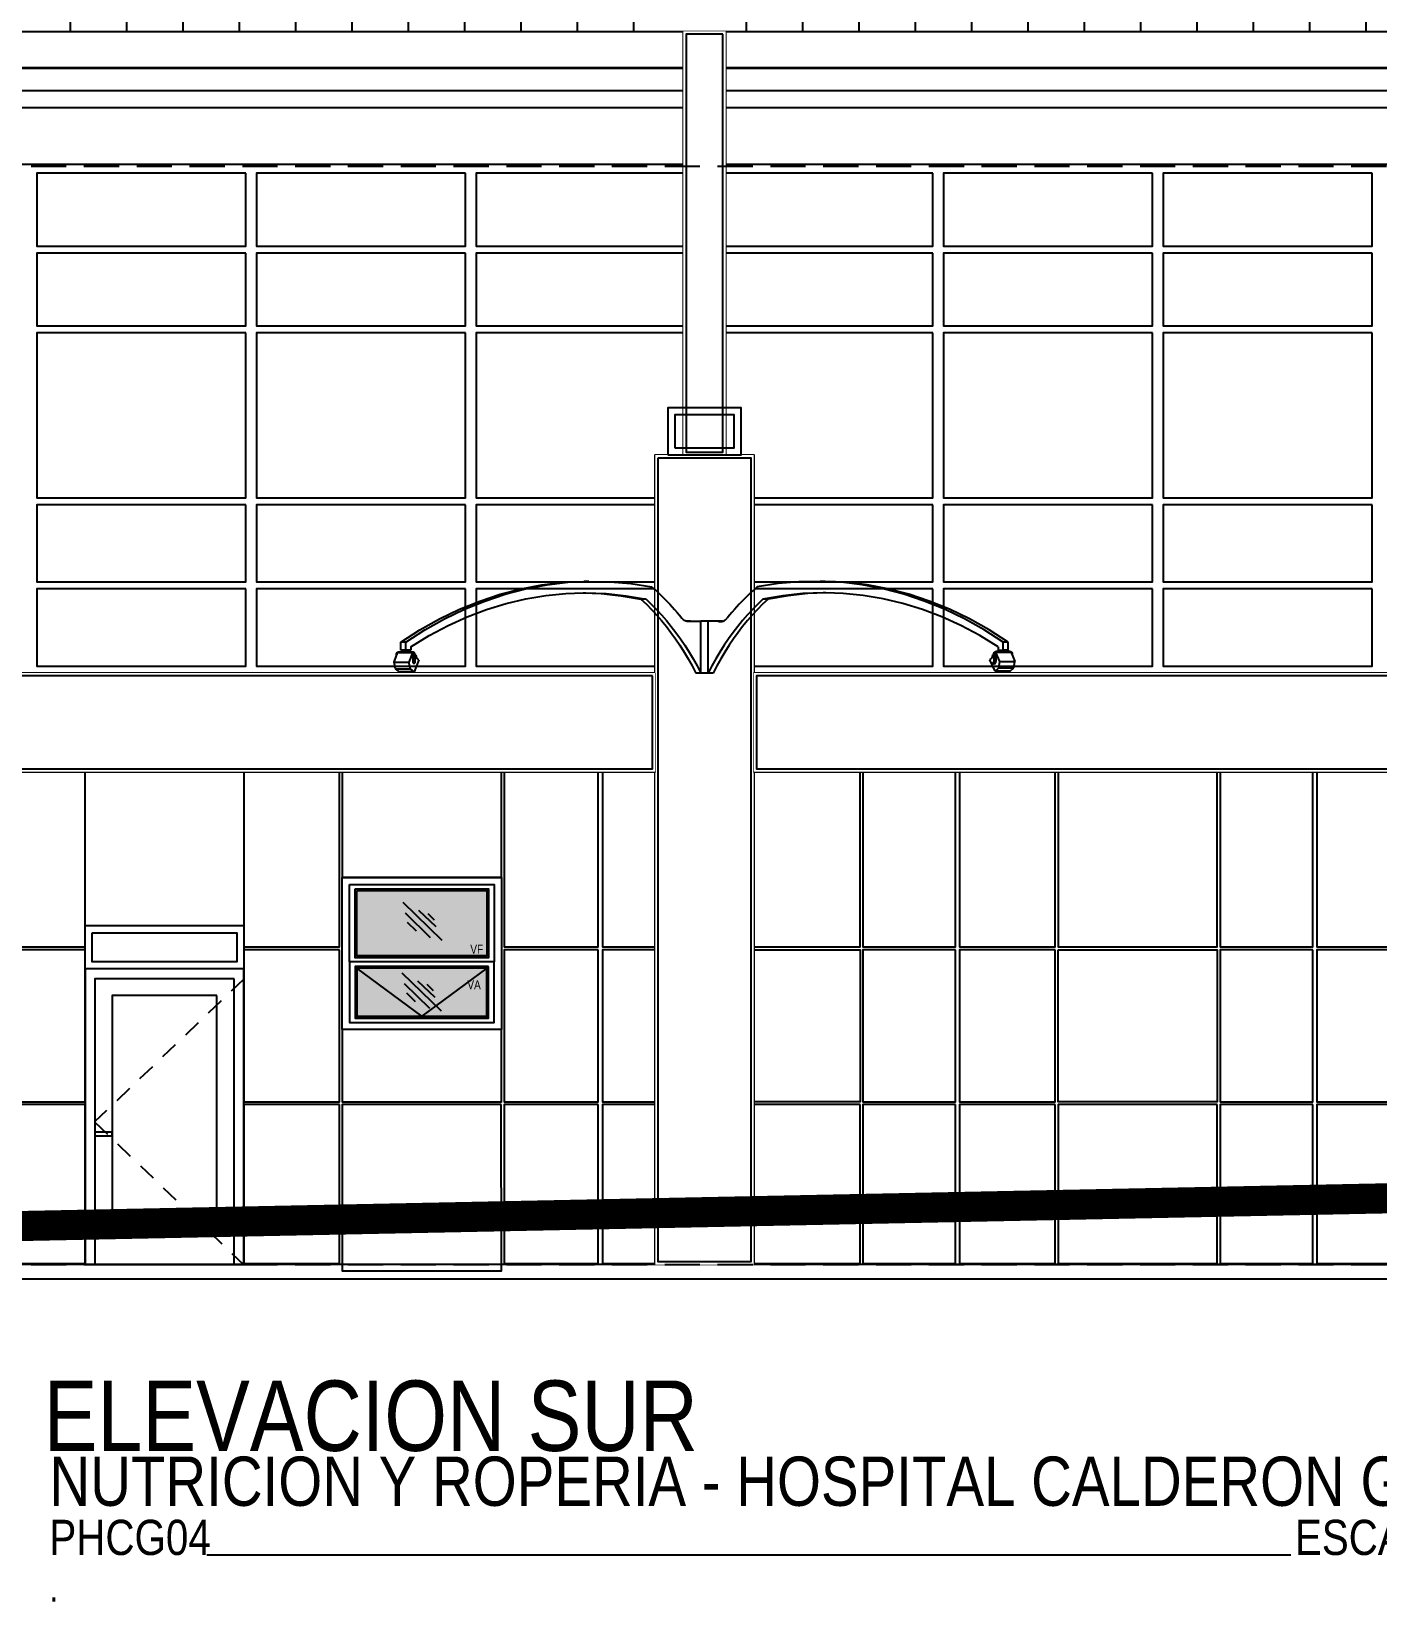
# Model space of a CAD drawing. Extents: x -133 to 84, y -2 to 88.
# Drawn here: x 19.22 to 28.78, y -2.39 to 8.76 of the extents above; entities that cross this region are included whole.
import ezdxf

# ---------------------------------------------------------------- set-up
doc = ezdxf.new("R2010")
doc.units = 0
doc.header["$MEASUREMENT"] = 0
doc.set_wipeout_variables(frame=1)
doc.linetypes.add('RHCG02-4502(DOS ARA)AR-FA-001-08$0$HIDDEN', pattern=[0.375, 0.25, -0.125])
doc.linetypes.add('RHCG02-4502(DOS ARA)AR-FA-001-08$0$HIDDEN2', pattern=[0.1875, 0.125, -0.0625])
for name, color, linetype in [('arq- detalle de fachada', 1, 'Continuous'), ('arq-gaviota', 4, 'Continuous'), ('arq-paredes', 4, 'Continuous'), ('arq-text-detalle de fachada', 1, 'Continuous'), ('arq-titulos @ 0.1', 5, 'Continuous'), ('arq-ventanas', 1, 'Continuous'), ('Cotas', 1, 'Continuous'), ('DISEÑO', 2, 'Continuous'), ('luminarias', 3, 'Continuous'), ('Notas', 1, 'Continuous'), ('RHCG02-4502(DOS ARA)AR-FA-001-08$0$arq-columnas wp', 1, 'Continuous'), ('RHCG02-4502(DOS ARA)AR-FA-001-08$0$arq-fachada', 252, 'Continuous'), ('RHCG02-4502(DOS ARA)AR-FA-001-08$0$arq-hatch', 252, 'Continuous'), ('RHCG02-4502(DOS ARA)AR-FA-001-08$0$arq-niveles', 1, 'Continuous'), ('RHCG02-4502(DOS ARA)AR-FA-001-08$0$arq-paredes', 4, 'Continuous'), ('RHCG02-4502(DOS ARA)AR-FA-001-08$0$LINE', 2, 'Continuous'), ('RHCG02-4502(DOS ARA)AR-FA-001-08$0$PROYECCION', 2, 'RHCG02-4502(DOS ARA)AR-FA-001-08$0$HIDDEN2')]:
    doc.layers.add(name, color=color, linetype=linetype)
doc.layers.add('RHCG02-4502(DOS ARA)AR-FA-001-08$0$01', color=1, linetype='Continuous', lineweight=25)
doc.styles.add('dape 1', font='swissck.ttf')
doc.styles.add('dape 2', font='ARIALN.TTF')

# ---------------------------------------------------------------- blocks, each defined once
blk = doc.blocks.new('*U107')
at = {"color": 2}
blk.add_line((11.19, 3.31), (88.15, 3.31), dxfattribs=at)
at = {"style": 'dape 1'}
blk.add_attdef('NOMBREDELAPLANTA_001', (-0.41, 10.66), '', height=5, dxfattribs=at)
at = {"color": 4, "style": 'dape 1'}
blk.add_attdef('MODULO-SERVICIO', (0, 6.8), '', height=3.5, dxfattribs=at)
at = {"color": 3, "style": 'dape 1'}
for tag, p in [('PROYECTO-NIVEL', (0, 3.31)), ('ESCALA', (88.45, 3.31))]:
    blk.add_attdef(tag, p, '', height=2.5, dxfattribs=at)
at = {"color": 1, "style": 'dape 2'}
blk.add_attdef('DIRECCION', (0, 0), '', height=2, dxfattribs=at)

msp = doc.modelspace()

# ---------------------------------------------------------------- hatches: boundary and pattern name
at = {"layer": 'arq-ventanas'}
for points in [[(21.532, 2.656), (22.454, 2.656), (22.454, 2.192), (21.532, 2.192)], [(22.454, 2.105), (21.532, 2.105), (21.532, 1.764), (22.454, 1.764)]]:
    msp.add_hatch(color=254, dxfattribs=at).paths.add_polyline_path(points)

# ---------------------------------------------------------------- linework, layer by layer
at = {"layer": 'arq- detalle de fachada', "color": 250}
for p, q in [((21.532, 2.105), (21.519, 2.118)), ((21.993, 1.765), (21.532, 2.105)), ((22.454, 2.105), (21.993, 1.765)), ((22.454, 2.105), (22.467, 2.118)), ((21.532, 1.764), (21.519, 1.751)), ((22.454, 1.764), (22.467, 1.751))]:
    msp.add_line(p, q, dxfattribs=at)
at = {"layer": 'arq- detalle de fachada'}
for points in [[(22.507, 2.149), (21.479, 2.149), (21.479, 1.72), (22.507, 1.72)], [(22.454, 2.105), (21.532, 2.105), (21.532, 1.764), (22.454, 1.764)]]:
    msp.add_lwpolyline(points, close=True, dxfattribs=at)
at = {"layer": 'arq- detalle de fachada', "color": 250}
msp.add_lwpolyline([(22.467, 2.118), (21.519, 2.118), (21.519, 1.751), (22.467, 1.751)], close=True, dxfattribs=at)
at = {"layer": 'arq-gaviota'}
for p, q in [((22.55, 4.761), (22.697, 4.799)), ((22.585, 4.761), (22.732, 4.799)), ((22.697, 4.799), (22.845, 4.827)), ((22.732, 4.799), (22.88, 4.827)), ((22.845, 4.827), (22.994, 4.845)), ((22.88, 4.827), (23.029, 4.845)), ((22.994, 4.845), (23.144, 4.852)), ((23.029, 4.845), (23.179, 4.852)), ((23.179, 4.852), (23.144, 4.852)), ((23.179, 4.852), (23.329, 4.849)), ((23.329, 4.849), (23.478, 4.836)), ((24.671, 4.849), (24.522, 4.836)), ((24.821, 4.852), (24.671, 4.849)), ((24.856, 4.852), (24.821, 4.852)), ((24.971, 4.845), (24.821, 4.852)), ((25.006, 4.845), (24.856, 4.852)), ((25.12, 4.827), (24.971, 4.845)), ((25.155, 4.827), (25.006, 4.845)), ((25.268, 4.799), (25.12, 4.827)), ((25.303, 4.799), (25.155, 4.827)), ((25.415, 4.761), (25.268, 4.799)), ((25.45, 4.761), (25.303, 4.799)), ((22.26, 4.654), (22.404, 4.712)), ((22.295, 4.654), (22.439, 4.712)), ((22.404, 4.712), (22.55, 4.761)), ((22.439, 4.712), (22.585, 4.761)), ((22.452, 4.652), (22.591, 4.695)), ((22.591, 4.695), (22.732, 4.728)), ((22.732, 4.728), (22.874, 4.752)), ((22.874, 4.752), (23.016, 4.766)), ((23.016, 4.766), (23.139, 4.77)), ((23.139, 4.77), (23.265, 4.765)), ((23.139, 4.77), (23.158, 4.77)), ((23.158, 4.77), (23.301, 4.765)), ((23.265, 4.765), (23.408, 4.75)), ((23.301, 4.765), (23.443, 4.75)), ((23.408, 4.75), (23.549, 4.726)), ((23.443, 4.75), (23.585, 4.726)), ((23.585, 4.726), (23.549, 4.726)), ((23.549, 4.726), (23.587, 4.69)), ((24.451, 4.726), (24.413, 4.69)), ((24.557, 4.75), (24.415, 4.726)), ((24.451, 4.726), (24.415, 4.726)), ((24.592, 4.75), (24.451, 4.726)), ((24.699, 4.765), (24.557, 4.75)), ((24.735, 4.765), (24.592, 4.75)), ((24.842, 4.77), (24.699, 4.765)), ((24.861, 4.77), (24.735, 4.765)), ((24.861, 4.77), (24.842, 4.77)), ((24.984, 4.766), (24.861, 4.77)), ((25.126, 4.752), (24.984, 4.766)), ((25.268, 4.728), (25.126, 4.752)), ((25.409, 4.695), (25.268, 4.728)), ((25.548, 4.652), (25.409, 4.695)), ((25.561, 4.712), (25.415, 4.761)), ((25.596, 4.712), (25.45, 4.761)), ((25.705, 4.654), (25.561, 4.712)), ((25.74, 4.654), (25.596, 4.712)), ((21.979, 4.507), (22.118, 4.585)), ((22.015, 4.507), (22.154, 4.585)), ((22.118, 4.585), (22.26, 4.654)), ((22.154, 4.585), (22.295, 4.654)), ((22.179, 4.538), (22.314, 4.6)), ((22.314, 4.6), (22.452, 4.652)), ((25.686, 4.6), (25.548, 4.652)), ((25.821, 4.538), (25.686, 4.6)), ((25.846, 4.585), (25.705, 4.654)), ((25.882, 4.585), (25.74, 4.654)), ((25.985, 4.507), (25.846, 4.585)), ((26.021, 4.507), (25.882, 4.585)), ((21.843, 4.419), (21.979, 4.507)), ((21.879, 4.419), (22.015, 4.507)), ((21.914, 4.388), (22.045, 4.467)), ((22.045, 4.467), (22.179, 4.538)), ((25.955, 4.467), (25.821, 4.538)), ((26.086, 4.388), (25.955, 4.467)), ((26.121, 4.419), (25.985, 4.507)), ((26.157, 4.419), (26.021, 4.507)), ((21.843, 4.364), (21.843, 4.419)), ((21.879, 4.419), (21.843, 4.419)), ((21.87, 4.364), (21.843, 4.364)), ((21.879, 4.364), (21.87, 4.364)), ((21.879, 4.364), (21.879, 4.419)), ((21.882, 4.364), (21.879, 4.364)), ((21.914, 4.364), (21.882, 4.364)), ((21.914, 4.388), (21.914, 4.364)), ((26.086, 4.388), (26.086, 4.364)), ((26.086, 4.364), (26.113, 4.364)), ((26.113, 4.364), (26.121, 4.364)), ((26.121, 4.364), (26.121, 4.419)), ((26.157, 4.419), (26.121, 4.419)), ((26.125, 4.364), (26.121, 4.364)), ((26.157, 4.364), (26.125, 4.364)), ((26.157, 4.364), (26.157, 4.419))]:
    msp.add_line(p, q, dxfattribs=at)
at = {"layer": 'arq-paredes', "color": 1}
msp.add_lwpolyline([(21.479, 2.699), (22.507, 2.699), (22.507, 2.149), (21.479, 2.149)], close=True, dxfattribs=at)
at = {"layer": 'arq-ventanas'}
for p, q in [((22.138, 2.301), (21.861, 2.571)), ((22.055, 2.321), (21.876, 2.495)), ((21.968, 2.516), (22.091, 2.402)), ((22.035, 2.493), (22.081, 2.449)), ((21.955, 2.367), (21.892, 2.429)), ((22.132, 1.799), (21.854, 2.069)), ((21.962, 2.014), (22.084, 1.9)), ((22.049, 1.818), (21.87, 1.993)), ((21.948, 1.865), (21.886, 1.927)), ((22.028, 1.991), (22.074, 1.947))]:
    msp.add_line(p, q, dxfattribs=at)
at = {"layer": 'Cotas', "color": 2}
msp.add_lwpolyline([(22.558, 1.669), (21.428, 1.669), (21.428, 2.749), (22.558, 2.749), (22.558, 1.669)], dxfattribs=at)
at = {"layer": 'DISEÑO', "color": 250}
msp.add_lwpolyline([(21.519, 2.668), (22.467, 2.668), (22.467, 2.179), (21.519, 2.179)], close=True, dxfattribs=at)
at = {"layer": 'DISEÑO', "color": 1}
msp.add_lwpolyline([(21.532, 2.656), (22.454, 2.656), (22.454, 2.192), (21.532, 2.192)], close=True, dxfattribs=at)
at = {"layer": 'luminarias'}
for p, q in [((21.817, 4.347), (21.822, 4.35)), ((21.822, 4.35), (21.828, 4.351)), ((21.829, 4.349), (21.823, 4.348)), ((21.828, 4.351), (21.838, 4.352)), ((21.828, 4.351), (21.914, 4.351)), ((21.829, 4.346), (21.833, 4.349)), ((21.834, 4.349), (21.829, 4.349)), ((21.833, 4.349), (21.834, 4.349)), ((21.914, 4.349), (21.834, 4.349)), ((21.838, 4.352), (21.87, 4.352)), ((21.87, 4.352), (21.87, 4.364)), ((21.87, 4.351), (21.87, 4.352)), ((21.875, 4.351), (21.87, 4.351)), ((21.881, 4.351), (21.875, 4.351)), ((21.882, 4.351), (21.881, 4.351)), ((21.882, 4.352), (21.882, 4.364)), ((21.882, 4.352), (21.924, 4.352)), ((21.882, 4.351), (21.882, 4.352)), ((21.914, 4.351), (21.92, 4.35)), ((21.919, 4.348), (21.914, 4.349)), ((21.92, 4.35), (21.925, 4.347)), ((21.924, 4.352), (21.93, 4.351)), ((21.93, 4.351), (21.935, 4.348)), ((26.056, 4.346), (26.06, 4.35)), ((26.06, 4.35), (26.065, 4.353)), ((26.065, 4.353), (26.071, 4.354)), ((26.066, 4.346), (26.069, 4.35)), ((26.069, 4.35), (26.075, 4.353)), ((26.071, 4.349), (26.069, 4.347)), ((26.081, 4.354), (26.071, 4.354)), ((26.075, 4.352), (26.071, 4.349)), ((26.071, 4.349), (26.167, 4.349)), ((26.071, 4.349), (26.071, 4.349)), ((26.075, 4.353), (26.081, 4.354)), ((26.079, 4.352), (26.075, 4.352)), ((26.081, 4.353), (26.079, 4.352)), ((26.079, 4.352), (26.157, 4.352)), ((26.081, 4.354), (26.113, 4.354)), ((26.167, 4.353), (26.081, 4.353)), ((26.113, 4.354), (26.113, 4.364)), ((26.113, 4.354), (26.125, 4.354)), ((26.125, 4.354), (26.125, 4.364)), ((26.125, 4.354), (26.168, 4.354)), ((26.157, 4.352), (26.163, 4.351)), ((26.163, 4.351), (26.167, 4.349)), ((26.173, 4.352), (26.167, 4.353)), ((26.167, 4.349), (26.175, 4.349)), ((26.168, 4.354), (26.174, 4.353)), ((26.178, 4.349), (26.173, 4.352)), ((26.174, 4.353), (26.179, 4.35)), ((26.175, 4.349), (26.182, 4.334)), ((26.181, 4.345), (26.178, 4.349)), ((26.179, 4.35), (26.183, 4.346)), ((21.795, 4.277), (21.813, 4.326)), ((21.795, 4.277), (21.9, 4.277)), ((21.813, 4.337), (21.814, 4.342)), ((21.813, 4.326), (21.813, 4.337)), ((21.813, 4.326), (21.815, 4.33)), ((21.814, 4.342), (21.817, 4.347)), ((21.815, 4.33), (21.821, 4.346)), ((21.816, 4.342), (21.815, 4.337)), ((21.815, 4.337), (21.815, 4.33)), ((21.819, 4.346), (21.816, 4.342)), ((21.823, 4.348), (21.819, 4.346)), ((21.821, 4.346), (21.828, 4.346)), ((21.828, 4.346), (21.829, 4.346)), ((21.828, 4.346), (21.924, 4.346)), ((21.926, 4.344), (21.9, 4.277)), ((21.924, 4.346), (21.919, 4.348)), ((21.924, 4.346), (21.924, 4.346)), ((21.926, 4.344), (21.924, 4.346)), ((21.925, 4.347), (21.929, 4.342)), ((21.927, 4.342), (21.926, 4.344)), ((21.929, 4.337), (21.927, 4.342)), ((21.929, 4.342), (21.93, 4.337)), ((21.931, 4.27), (21.929, 4.337)), ((21.93, 4.337), (21.933, 4.27)), ((21.931, 4.27), (21.933, 4.27)), ((21.933, 4.27), (21.943, 4.27)), ((21.935, 4.348), (21.939, 4.343)), ((21.938, 4.272), (21.937, 4.272)), ((21.938, 4.272), (21.939, 4.273)), ((21.938, 4.272), (21.938, 4.273)), ((21.938, 4.272), (21.938, 4.271)), ((21.939, 4.343), (21.941, 4.338)), ((21.941, 4.338), (21.941, 4.335)), ((21.949, 4.329), (21.941, 4.335)), ((21.941, 4.335), (21.943, 4.27)), ((21.949, 4.329), (21.955, 4.308)), ((21.971, 4.295), (21.955, 4.308)), ((26.027, 4.294), (26.043, 4.308)), ((26.043, 4.308), (26.047, 4.33)), ((26.047, 4.33), (26.055, 4.337)), ((26.05, 4.279), (26.048, 4.274)), ((26.048, 4.274), (26.048, 4.269)), ((26.048, 4.269), (26.051, 4.267)), ((26.055, 4.283), (26.05, 4.279)), ((26.051, 4.267), (26.055, 4.268)), ((26.058, 4.267), (26.051, 4.267)), ((26.055, 4.34), (26.056, 4.346)), ((26.055, 4.337), (26.055, 4.34)), ((26.056, 4.283), (26.055, 4.337)), ((26.056, 4.283), (26.055, 4.283)), ((26.055, 4.268), (26.06, 4.272)), ((26.059, 4.284), (26.056, 4.283)), ((26.058, 4.267), (26.062, 4.268)), ((26.062, 4.282), (26.059, 4.284)), ((26.066, 4.284), (26.059, 4.284)), ((26.06, 4.272), (26.062, 4.277)), ((26.062, 4.277), (26.062, 4.282)), ((26.062, 4.268), (26.067, 4.272)), ((26.065, 4.341), (26.066, 4.346)), ((26.066, 4.284), (26.065, 4.341)), ((26.068, 4.283), (26.066, 4.284)), ((26.066, 4.284), (26.066, 4.284)), ((26.068, 4.345), (26.067, 4.341)), ((26.067, 4.341), (26.068, 4.283)), ((26.067, 4.273), (26.068, 4.274)), ((26.068, 4.273), (26.067, 4.273)), ((26.067, 4.272), (26.067, 4.273)), ((26.069, 4.347), (26.068, 4.345)), ((26.069, 4.282), (26.068, 4.283)), ((26.068, 4.274), (26.069, 4.277)), ((26.068, 4.274), (26.068, 4.273)), ((26.098, 4.283), (26.069, 4.347)), ((26.069, 4.277), (26.069, 4.282)), ((26.098, 4.283), (26.205, 4.283)), ((26.182, 4.341), (26.181, 4.345)), ((26.182, 4.334), (26.182, 4.341)), ((26.182, 4.334), (26.184, 4.33)), ((26.183, 4.346), (26.184, 4.341)), ((26.184, 4.341), (26.184, 4.33)), ((26.184, 4.33), (26.205, 4.283))]:
    msp.add_line(p, q, dxfattribs=at)
at = {"layer": 'Notas', "color": 8}
for points in [[(23.975, 2.236), (25.105, 2.236), (25.105, 1.156), (23.975, 1.156)], [(26.511, 2.236), (27.641, 2.236), (27.641, 1.156), (26.511, 1.156)]]:
    msp.add_lwpolyline(points, close=True, dxfattribs=at)
at = {"layer": 'RHCG02-4502(DOS ARA)AR-FA-001-08$0$01'}
for p, q in [((19.791, 0.941), (19.671, 0.941)), ((19.791, 0.911), (19.671, 0.911)), ((19.791, 0.941), (19.791, 0.911))]:
    msp.add_line(p, q, dxfattribs=at)
for points in [[(20.729, 2.1), (19.601, 2.1), (19.601, 0), (20.729, 0)], [(20.659, 2.03), (19.671, 2.03), (19.671, 0), (20.659, 0)], [(20.536, 1.91), (19.793, 1.91), (19.793, 0.3), (20.536, 0.3)]]:
    msp.add_lwpolyline(points, close=True, dxfattribs=at)
at = {"layer": 'RHCG02-4502(DOS ARA)AR-FA-001-08$0$arq-columnas wp', "color": 1}
msp.add_lwpolyline([(24.35, 0), (23.65, 0), (23.65, 5.75), (23.85, 5.75), (23.85, 8.757), (24.15, 8.757), (24.15, 5.75), (24.35, 5.75)], close=True, dxfattribs=at)
at = {"layer": 'RHCG02-4502(DOS ARA)AR-FA-001-08$0$arq-fachada', "color": 6}
for points in [[(-0.075, 8.757), (56.075, 8.757), (56.075, 8.336), (-0.075, 8.336)], [(-0.075, 4.2), (40.2, 4.2), (40.2, 3.9), (-0.075, 3.9)]]:
    msp.add_lwpolyline(points, close=True, dxfattribs=at)
at = {"layer": 'RHCG02-4502(DOS ARA)AR-FA-001-08$0$arq-fachada', "color": 1}
for points in [[(-0.15, 8.495), (56.15, 8.495), (56.15, 8.215), (-0.15, 8.215)], [(44.622, 7.812), (13.831, 7.812), (13.831, 4.2), (44.621, 4.2)], [(44.622, 7.811), (14.58, 7.812), (14.58, 4.2), (44.621, 4.2)], [(20.742, 7.75), (19.258, 7.75), (19.258, 7.233), (20.742, 7.233)], [(22.302, 7.75), (20.818, 7.75), (20.818, 7.233), (22.302, 7.233)], [(23.862, 7.75), (22.378, 7.75), (22.378, 7.233), (23.862, 7.233)], [(25.622, 7.75), (24.1, 7.75), (24.1, 7.233), (25.622, 7.233)], [(27.182, 7.75), (25.698, 7.75), (25.698, 7.233), (27.182, 7.233)], [(28.742, 7.75), (27.258, 7.75), (27.258, 7.233), (28.742, 7.233)], [(20.742, 7.183), (19.258, 7.183), (19.258, 6.666), (20.742, 6.666)], [(22.302, 7.183), (20.818, 7.183), (20.818, 6.666), (22.302, 6.666)], [(23.862, 7.183), (22.378, 7.183), (22.378, 6.666), (23.862, 6.666)], [(25.622, 7.183), (24.1, 7.183), (24.1, 6.666), (25.622, 6.666)], [(27.182, 7.183), (25.698, 7.183), (25.698, 6.666), (27.182, 6.666)], [(28.742, 7.183), (27.258, 7.183), (27.258, 6.666), (28.742, 6.666)], [(20.742, 6.616), (19.258, 6.616), (19.258, 5.446), (20.742, 5.446)], [(22.302, 6.616), (20.818, 6.616), (20.818, 5.446), (22.302, 5.446)], [(23.862, 6.616), (22.378, 6.616), (22.378, 5.446), (23.862, 5.446)], [(25.622, 6.616), (24.1, 6.616), (24.1, 5.446), (25.622, 5.446)], [(27.182, 6.616), (25.698, 6.616), (25.698, 5.446), (27.182, 5.446)], [(28.742, 6.616), (27.258, 6.616), (27.258, 5.446), (28.742, 5.446)], [(20.742, 5.396), (19.258, 5.396), (19.258, 4.848), (20.742, 4.848)], [(22.302, 5.396), (20.818, 5.396), (20.818, 4.848), (22.302, 4.848)], [(23.862, 5.396), (22.378, 5.396), (22.378, 4.848), (23.862, 4.848)], [(25.622, 5.396), (24.1, 5.396), (24.1, 4.848), (25.622, 4.848)], [(27.182, 5.396), (25.698, 5.396), (25.698, 4.848), (27.182, 4.848)], [(28.742, 5.396), (27.258, 5.396), (27.258, 4.848), (28.742, 4.848)], [(23.862, 4.798), (22.378, 4.798), (22.378, 4.25), (23.862, 4.25)], [(25.622, 4.798), (24.1, 4.798), (24.1, 4.25), (25.622, 4.25)]]:
    msp.add_lwpolyline(points, close=True, dxfattribs=at)
at = {"layer": 'RHCG02-4502(DOS ARA)AR-FA-001-08$0$arq-fachada', "color": 4}
msp.add_lwpolyline([(56.075, 7.812), (-0.075, 7.812), (-0.075, 8.501), (56.075, 8.501)], close=True, dxfattribs=at)
at = {"layer": 'RHCG02-4502(DOS ARA)AR-FA-001-08$0$arq-fachada', "color": 251}
for points in [[(18.182, 3.9), (19.382, 3.9), (19.382, 3.623), (18.182, 3.623)], [(19.402, 3.9), (20.602, 3.9), (20.602, 3.623), (19.402, 3.623)], [(21.822, 3.9), (20.622, 3.9), (20.622, 3.623), (21.822, 3.623)], [(23.042, 3.9), (21.842, 3.9), (21.842, 3.623), (23.042, 3.623)], [(23.062, 3.9), (24.946, 3.9), (24.946, 3.623), (23.062, 3.623)], [(26.162, 3.9), (24.962, 3.9), (24.962, 3.623), (26.162, 3.623)], [(26.182, 3.9), (27.382, 3.9), (27.382, 3.623), (26.182, 3.623)], [(27.402, 3.9), (28.602, 3.9), (28.602, 3.623), (27.402, 3.623)], [(29.822, 3.9), (28.622, 3.9), (28.622, 3.623), (29.822, 3.623)], [(19.601, 3.607), (18.202, 3.607), (18.202, 2.256), (19.601, 2.256)], [(21.408, 3.607), (20.729, 3.607), (20.729, 2.256), (21.408, 2.256)], [(22.558, 3.607), (21.428, 3.607), (21.428, 2.751), (22.558, 2.751)], [(23.245, 3.607), (22.578, 3.607), (22.578, 2.256), (23.245, 2.256)], [(23.955, 3.607), (23.275, 3.607), (23.275, 2.256), (23.955, 2.256)], [(25.105, 3.607), (23.975, 3.607), (23.975, 2.256), (25.105, 2.256)], [(25.782, 3.607), (25.125, 3.607), (25.125, 2.256), (25.782, 2.256)], [(26.491, 3.607), (25.812, 3.607), (25.812, 2.256), (26.491, 2.256)], [(27.641, 3.607), (26.511, 3.607), (26.511, 2.256), (27.641, 2.256)], [(28.319, 3.607), (27.661, 3.607), (27.661, 2.256), (28.319, 2.256)], [(29.028, 3.607), (28.349, 3.607), (28.349, 2.256), (29.028, 2.256)], [(19.601, 2.236), (18.202, 2.236), (18.202, 1.156), (19.601, 1.156)], [(21.408, 2.236), (20.729, 2.236), (20.729, 1.156), (21.408, 1.156)], [(23.245, 2.236), (22.578, 2.236), (22.578, 1.156), (23.245, 1.156)], [(23.955, 2.236), (23.275, 2.236), (23.275, 1.156), (23.955, 1.156)], [(25.782, 2.236), (25.125, 2.236), (25.125, 1.156), (25.782, 1.156)], [(26.491, 2.236), (25.812, 2.236), (25.812, 1.156), (26.491, 1.156)], [(28.319, 2.236), (27.661, 2.236), (27.661, 1.156), (28.319, 1.156)], [(29.028, 2.236), (28.349, 2.236), (28.349, 1.156), (29.028, 1.156)], [(22.558, 1.669), (21.428, 1.669), (21.428, 1.157), (22.558, 1.156)], [(19.601, 1.136), (18.202, 1.136), (18.202, 0.007), (19.601, 0.007)], [(21.408, 1.136), (20.729, 1.136), (20.729, 0.007), (21.408, 0.007)], [(22.557, 1.136), (21.428, 1.136), (21.428, -0.044), (22.558, -0.044)], [(23.245, 1.136), (22.578, 1.136), (22.578, 0.007), (23.245, 0.007)], [(23.955, 1.136), (23.275, 1.136), (23.275, 0.007), (23.955, 0.007)], [(25.105, 1.136), (23.975, 1.136), (23.975, 0.007), (25.105, 0.007)], [(25.782, 1.136), (25.125, 1.136), (25.125, 0.007), (25.782, 0.007)], [(26.491, 1.136), (25.812, 1.136), (25.812, 0.007), (26.491, 0.007)], [(27.641, 1.136), (26.511, 1.136), (26.511, 0.007), (27.641, 0.007)], [(28.319, 1.136), (27.661, 1.136), (27.661, 0.007), (28.319, 0.007)], [(29.028, 1.136), (28.349, 1.136), (28.349, 0.007), (29.028, 0.007)]]:
    msp.add_lwpolyline(points, close=True, dxfattribs=at)
at = {"layer": 'RHCG02-4502(DOS ARA)AR-FA-001-08$0$arq-fachada', "color": 5}
msp.add_lwpolyline([(40.2, 0), (-2.904, 0), (-2.904, -0.1), (40.2, -0.1)], close=True, dxfattribs=at)
at = {"layer": 'RHCG02-4502(DOS ARA)AR-FA-001-08$0$arq-niveles', "color": 1, "linetype": 'RHCG02-4502(DOS ARA)AR-FA-001-08$0$HIDDEN'}
msp.add_line((-8.532, 4.2), (58.397, 4.2), dxfattribs=at)
at = {"layer": 'RHCG02-4502(DOS ARA)AR-FA-001-08$0$arq-paredes', "color": 4}
msp.add_lwpolyline([(23.9, 7.8), (24.1, 7.8), (24.1, 4.2), (23.9, 4.2)], close=True, dxfattribs=at)
at = {"layer": 'RHCG02-4502(DOS ARA)AR-FA-001-08$0$arq-paredes', "color": 2}
for points in [[(19.601, 2.407), (20.729, 2.407), (20.729, 2.1), (19.601, 2.1)], [(19.651, 2.357), (20.679, 2.357), (20.679, 2.15), (19.651, 2.15)]]:
    msp.add_lwpolyline(points, close=True, dxfattribs=at)
at = {"layer": 'RHCG02-4502(DOS ARA)AR-FA-001-08$0$PROYECCION'}
for p, q in [((20.729, 2.028), (19.669, 1.013)), ((19.669, 1.013), (20.729, -0.002))]:
    msp.add_line(p, q, dxfattribs=at)

# ---------------------------------------------------------------- block references
at = {"layer": 'arq-titulos @ 0.1', "color": 8}
ref = msp.add_blockref('*U107', (19.348, -2.393), dxfattribs=dict(at, xscale=0.1, yscale=0.1, zscale=0.1))
ref.add_attrib('ESCALA', 'ESCALA 1:100', (28.193, -2.062), dxfattribs={"layer": '0', "color": 3, "height": 0.25, "style": 'dape 1'})
ref.add_attrib('PROYECTO-NIVEL', 'PHCG04', (19.348, -2.062), dxfattribs={"layer": '0', "color": 3, "height": 0.25, "style": 'dape 1'})
ref.add_attrib('MODULO-SERVICIO', 'NUTRICION Y ROPERIA - HOSPITAL CALDERON GUARDIA', (19.348, -1.713), dxfattribs={"layer": '0', "color": 4, "height": 0.35, "style": 'dape 1'})
ref.add_attrib('NOMBREDELAPLANTA_001', 'ELEVACION SUR', (19.307, -1.323), dxfattribs={"layer": '0', "height": 0.5, "style": 'dape 1'})
ref.add_attrib('DIRECCION', '.', (19.348, -2.393), dxfattribs={"layer": '0', "color": 1, "height": 0.2, "style": 'dape 2'})

# ---------------------------------------------------------------- texts
at = {"layer": 'arq-text-detalle de fachada', "char_height": 0.0623, "width": 0.00136, "attachment_point": 1, "style": 'dape 2'}
for s, insert in [('VF', (22.337, 2.271)), ('VA', (22.316, 2.018))]:
    msp.add_mtext(s, dxfattribs=dict(at, insert=insert))

# ---------------------------------------------------------------- next in the draw order: wipeouts: each hides what was drawn before it
at = {"color": 1}
msp.add_wipeout([(24.35, 0), (23.65, 0), (23.65, 5.75), (23.85, 5.75), (23.85, 8.757), (24.15, 8.757), (24.15, 5.75), (24.35, 5.75)], dxfattribs=at).dxf.layer = 'RHCG02-4502(DOS ARA)AR-FA-001-08$0$arq-columnas wp'

# ---------------------------------------------------------------- next in the draw order: hatches: boundary and pattern name
at = {"layer": 'RHCG02-4502(DOS ARA)AR-FA-001-08$0$arq-fachada'}
h = msp.add_hatch(dxfattribs=at)
h.set_pattern_fill('_USER', color=1, scale=0.4, angle=90, style=0, pattern_type=0)
h.set_pattern_definition([(90, (-1609.30163, 935.8342), (-0.4, 2e-17), [])])
h.paths.add_polyline_path([(7.85, 10.802), (0.15, 10.802), (0.15, 8.757), (7.85, 8.757)])
h.paths.add_polyline_path([(15.85, 10.802), (8.15, 10.802), (8.15, 8.757), (15.85, 8.757)])
h.paths.add_polyline_path([(23.85, 10.802), (16.15, 10.802), (16.15, 8.757), (23.85, 8.757)])
h.paths.add_polyline_path([(31.85, 10.802), (24.15, 10.802), (24.15, 8.757), (31.85, 8.757)])
h.paths.add_polyline_path([(39.85, 10.802), (32.15, 10.802), (32.15, 8.757), (39.85, 8.757)])
h.paths.add_polyline_path([(47.85, 10.802), (40.15, 10.802), (40.15, 8.757), (47.85, 8.757)])
h.paths.add_polyline_path([(55.85, 10.802), (48.15, 10.802), (48.15, 8.757), (55.85, 8.757)])

# ---------------------------------------------------------------- next in the draw order: linework, layer by layer
at = {"layer": 'arq-gaviota'}
for p, q in [((23.478, 4.836), (23.627, 4.812)), ((23.627, 4.812), (23.645, 4.795)), ((23.645, 4.795), (23.664, 4.779)), ((24.355, 4.795), (24.336, 4.779)), ((24.373, 4.812), (24.355, 4.795)), ((24.522, 4.836), (24.373, 4.812)), ((23.585, 4.726), (23.622, 4.69)), ((23.587, 4.69), (23.624, 4.653)), ((23.622, 4.69), (23.659, 4.653)), ((23.664, 4.779), (23.682, 4.761)), ((23.682, 4.761), (23.7, 4.744)), ((23.7, 4.744), (23.718, 4.726)), ((23.718, 4.726), (23.736, 4.708)), ((23.736, 4.708), (23.754, 4.689)), ((23.754, 4.689), (23.771, 4.67)), ((24.246, 4.689), (24.229, 4.67)), ((24.264, 4.708), (24.246, 4.689)), ((24.282, 4.726), (24.264, 4.708)), ((24.3, 4.744), (24.282, 4.726)), ((24.318, 4.761), (24.3, 4.744)), ((24.336, 4.779), (24.318, 4.761)), ((24.378, 4.69), (24.341, 4.653)), ((24.413, 4.69), (24.376, 4.653)), ((24.415, 4.726), (24.378, 4.69)), ((23.624, 4.653), (23.659, 4.614)), ((23.659, 4.653), (23.695, 4.614)), ((23.659, 4.614), (23.695, 4.574)), ((23.695, 4.614), (23.73, 4.574)), ((23.695, 4.574), (23.729, 4.532)), ((23.73, 4.574), (23.764, 4.532)), ((23.771, 4.67), (23.788, 4.651)), ((23.788, 4.651), (23.806, 4.631)), ((23.806, 4.631), (23.822, 4.611)), ((23.822, 4.611), (23.839, 4.591)), ((23.843, 4.586), (23.839, 4.591)), ((23.848, 4.582), (23.843, 4.586)), ((23.852, 4.578), (23.848, 4.582)), ((23.857, 4.575), (23.852, 4.578)), ((23.862, 4.572), (23.857, 4.575)), ((23.868, 4.57), (23.862, 4.572)), ((24.132, 4.57), (24.138, 4.572)), ((24.138, 4.572), (24.143, 4.575)), ((24.143, 4.575), (24.148, 4.578)), ((24.148, 4.578), (24.152, 4.582)), ((24.152, 4.582), (24.157, 4.586)), ((24.157, 4.586), (24.161, 4.591)), ((24.178, 4.611), (24.161, 4.591)), ((24.194, 4.631), (24.178, 4.611)), ((24.212, 4.651), (24.194, 4.631)), ((24.229, 4.67), (24.212, 4.651)), ((24.27, 4.574), (24.236, 4.532)), ((24.305, 4.614), (24.27, 4.574)), ((24.305, 4.574), (24.271, 4.532)), ((24.341, 4.653), (24.305, 4.614)), ((24.341, 4.614), (24.305, 4.574)), ((24.376, 4.653), (24.341, 4.614)), ((23.729, 4.532), (23.762, 4.489)), ((23.762, 4.489), (23.794, 4.444)), ((23.764, 4.532), (23.797, 4.489)), ((23.797, 4.489), (23.829, 4.444)), ((23.871, 4.568), (23.868, 4.57)), ((23.9, 4.568), (23.871, 4.568)), ((23.873, 4.568), (23.871, 4.568)), ((23.878, 4.567), (23.873, 4.568)), ((23.884, 4.566), (23.878, 4.567)), ((23.889, 4.566), (23.884, 4.566)), ((23.895, 4.567), (23.889, 4.566)), ((23.9, 4.568), (23.895, 4.567)), ((23.9, 4.568), (23.975, 4.568)), ((23.975, 4.2), (23.975, 4.568)), ((24.025, 4.568), (23.975, 4.568)), ((24.1, 4.568), (24.025, 4.568)), ((24.025, 4.2), (24.025, 4.568)), ((24.129, 4.568), (24.1, 4.568)), ((24.1, 4.568), (24.105, 4.567)), ((24.105, 4.567), (24.111, 4.566)), ((24.111, 4.566), (24.116, 4.566)), ((24.116, 4.566), (24.122, 4.567)), ((24.122, 4.567), (24.127, 4.568)), ((24.127, 4.568), (24.129, 4.568)), ((24.129, 4.568), (24.132, 4.57)), ((24.203, 4.489), (24.171, 4.444)), ((24.236, 4.532), (24.203, 4.489)), ((24.238, 4.489), (24.206, 4.444)), ((24.271, 4.532), (24.238, 4.489)), ((23.794, 4.444), (23.825, 4.398)), ((23.825, 4.398), (23.855, 4.35)), ((23.829, 4.444), (23.861, 4.398)), ((23.855, 4.35), (23.884, 4.302)), ((23.861, 4.398), (23.891, 4.35)), ((23.891, 4.35), (23.92, 4.302)), ((24.109, 4.35), (24.08, 4.302)), ((24.139, 4.398), (24.109, 4.35)), ((24.145, 4.35), (24.116, 4.302)), ((24.171, 4.444), (24.139, 4.398)), ((24.175, 4.398), (24.145, 4.35)), ((24.206, 4.444), (24.175, 4.398)), ((23.884, 4.302), (23.912, 4.251)), ((23.912, 4.251), (23.939, 4.2)), ((23.92, 4.302), (23.948, 4.251)), ((23.948, 4.251), (23.975, 4.2)), ((24.052, 4.251), (24.025, 4.2)), ((24.08, 4.302), (24.052, 4.251)), ((24.088, 4.251), (24.061, 4.2)), ((24.116, 4.302), (24.088, 4.251)), ((23.975, 4.2), (23.939, 4.2)), ((24.025, 4.2), (23.975, 4.2)), ((24.061, 4.2), (24.025, 4.2))]:
    msp.add_line(p, q, dxfattribs=at)
at = {"layer": 'luminarias'}
for points in [[(23.739, 5.751), (24.261, 5.751), (24.261, 6.085), (23.739, 6.085)], [(23.789, 5.801), (24.211, 5.801), (24.211, 6.035), (23.789, 6.035)]]:
    msp.add_lwpolyline(points, close=True, dxfattribs=at)
at = {"layer": 'RHCG02-4502(DOS ARA)AR-FA-001-08$0$arq-columnas wp', "color": 4}
msp.add_lwpolyline([(24.13, 8.737), (23.87, 8.737), (23.87, 5.77), (24.13, 5.77)], close=True, dxfattribs=at)
at = {"layer": 'RHCG02-4502(DOS ARA)AR-FA-001-08$0$arq-columnas wp', "color": 6}
msp.add_lwpolyline([(23.67, 5.73), (24.33, 5.73), (24.33, 0.02), (23.67, 0.02)], close=True, dxfattribs=at)
at = {"layer": 'RHCG02-4502(DOS ARA)AR-FA-001-08$0$arq-columnas wp', "color": 1}
for points in [[(23.65, 4.2), (16.35, 4.2), (16.35, 3.5), (23.65, 3.5)], [(31.65, 4.2), (24.35, 4.2), (24.35, 3.5), (31.65, 3.5)]]:
    msp.add_lwpolyline(points, close=True, dxfattribs=at)
at = {"layer": 'RHCG02-4502(DOS ARA)AR-FA-001-08$0$arq-hatch', "color": 253, "const_width": 0.2}
msp.add_lwpolyline([(79.51, 1.498), (-5.535, -0.226)], dxfattribs=at)
at = {"layer": 'RHCG02-4502(DOS ARA)AR-FA-001-08$0$arq-niveles', "color": 1, "linetype": 'RHCG02-4502(DOS ARA)AR-FA-001-08$0$HIDDEN'}
for p, q in [((-8.532, 7.8), (58.397, 7.8)), ((-8.532, 0), (58.397, 0))]:
    msp.add_line(p, q, dxfattribs=at)
at = {"layer": 'RHCG02-4502(DOS ARA)AR-FA-001-08$0$LINE', "color": 6}
for points in [[(79.51, 1.398), (79.51, 1.598), (-5.535, -0.126)], [(-5.535, -0.326), (79.51, 1.398)]]:
    msp.add_lwpolyline(points, dxfattribs=at)

# ---------------------------------------------------------------- next in the draw order: wipeouts: each hides what was drawn before it
at = {"color": 1}
for points in [[(23.65, 4.2), (16.35, 4.2), (16.35, 3.5), (23.65, 3.5)], [(31.65, 4.2), (24.35, 4.2), (24.35, 3.5), (31.65, 3.5)]]:
    msp.add_wipeout(points, dxfattribs=at).dxf.layer = 'RHCG02-4502(DOS ARA)AR-FA-001-08$0$arq-columnas wp'

# ---------------------------------------------------------------- next in the draw order: linework, layer by layer
at = {"layer": 'luminarias'}
for p, q in [((21.806, 4.231), (21.795, 4.277)), ((21.911, 4.231), (21.9, 4.277)), ((21.971, 4.295), (21.939, 4.21)), ((26.063, 4.213), (26.027, 4.294)), ((26.09, 4.237), (26.098, 4.283)), ((26.196, 4.237), (26.205, 4.283)), ((21.833, 4.21), (21.806, 4.231)), ((21.806, 4.231), (21.911, 4.231)), ((21.939, 4.21), (21.833, 4.21)), ((21.939, 4.21), (21.911, 4.231)), ((26.063, 4.213), (26.09, 4.237)), ((26.17, 4.213), (26.063, 4.213)), ((26.09, 4.237), (26.196, 4.237)), ((26.17, 4.213), (26.196, 4.237))]:
    msp.add_line(p, q, dxfattribs=at)
at = {"layer": 'RHCG02-4502(DOS ARA)AR-FA-001-08$0$arq-columnas wp', "color": 6}
for points in [[(23.63, 4.18), (16.37, 4.18), (16.37, 3.52), (23.63, 3.52)], [(31.63, 4.18), (24.37, 4.18), (24.37, 3.52), (31.63, 3.52)]]:
    msp.add_lwpolyline(points, close=True, dxfattribs=at)
at = {"layer": 'RHCG02-4502(DOS ARA)AR-FA-001-08$0$arq-fachada', "color": 1}
for points in [[(20.742, 4.798), (19.258, 4.798), (19.258, 4.25), (20.742, 4.25)], [(22.302, 4.798), (20.818, 4.798), (20.818, 4.25), (22.302, 4.25)], [(27.182, 4.798), (25.698, 4.798), (25.698, 4.25), (27.182, 4.25)], [(28.742, 4.798), (27.258, 4.798), (27.258, 4.25), (28.742, 4.25)]]:
    msp.add_lwpolyline(points, close=True, dxfattribs=at)

doc.saveas('drawing.dxf')
